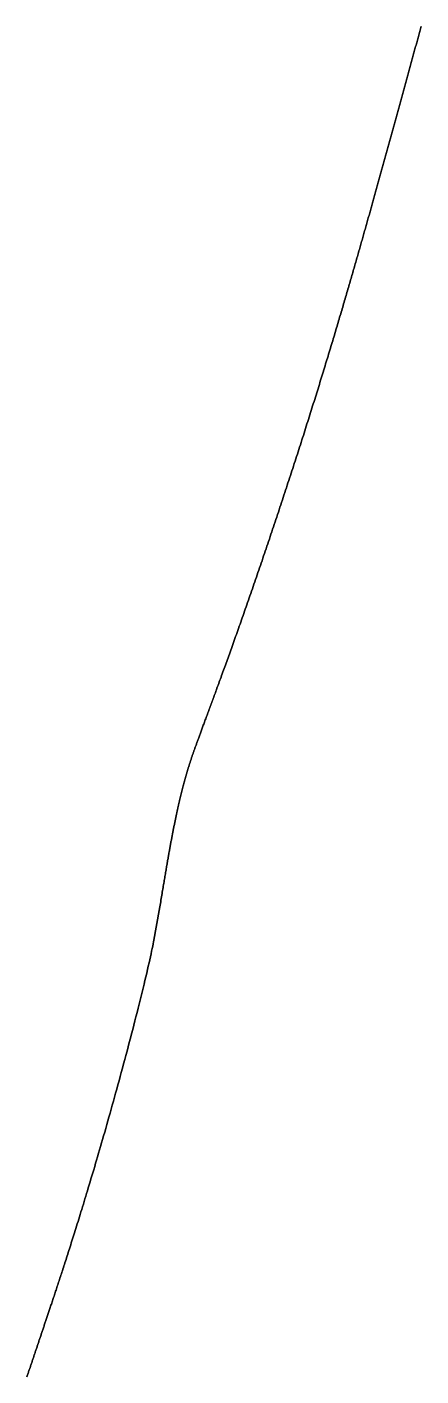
# Model space of a CAD drawing. Header units: inches. Extents: x 130170 to 284068, y 377793 to 804530.
# Drawn here: x 260257 to 260272.4, y 744190.9 to 744243.4 of the extents above; entities that cross this region are included whole.
import ezdxf

# ---------------------------------------------------------------- set-up
doc = ezdxf.new("R2010")
doc.units = ezdxf.units.IN
doc.header["$MEASUREMENT"] = 0
doc.layers.add('muni_il', color=7, linetype='Continuous')

msp = doc.modelspace()

# ---------------------------------------------------------------- linework, layer by layer
at = {"layer": 'muni_il'}
for points in [[(260257.029, 744190.851), (260257.04, 744190.884), (260257.051, 744190.917), (260257.062, 744190.949), (260257.073, 744190.982), (260257.084, 744191.014), (260257.095, 744191.047), (260257.106, 744191.079), (260257.117, 744191.112), (260257.128, 744191.144), (260257.139, 744191.176), (260257.15, 744191.209), (260257.161, 744191.241), (260257.172, 744191.273), (260257.182, 744191.305), (260257.193, 744191.337), (260257.204, 744191.369), (260257.215, 744191.401), (260257.226, 744191.433), (260257.237, 744191.465), (260257.247, 744191.497), (260257.258, 744191.529), (260257.269, 744191.562), (260257.28, 744191.593), (260257.291, 744191.626), (260257.301, 744191.658), (260257.312, 744191.69), (260257.323, 744191.722), (260257.334, 744191.754), (260257.345, 744191.786), (260257.355, 744191.818), (260257.366, 744191.851), (260257.377, 744191.883), (260257.388, 744191.915), (260257.399, 744191.947), (260257.41, 744191.98), (260257.421, 744192.012), (260257.432, 744192.045), (260257.443, 744192.078), (260257.454, 744192.11), (260257.465, 744192.143), (260257.476, 744192.176), (260257.487, 744192.209), (260257.498, 744192.242), (260257.509, 744192.275), (260257.521, 744192.308), (260257.532, 744192.342), (260257.543, 744192.375), (260257.554, 744192.409), (260257.566, 744192.443), (260257.577, 744192.477), (260257.589, 744192.511), (260257.6, 744192.545), (260257.612, 744192.579), (260257.623, 744192.614), (260257.635, 744192.648), (260257.647, 744192.683), (260257.659, 744192.718), (260257.67, 744192.753), (260257.682, 744192.789), (260257.694, 744192.824), (260257.706, 744192.86), (260257.718, 744192.896), (260257.731, 744192.932), (260257.743, 744192.969), (260257.755, 744193.006), (260257.768, 744193.043), (260257.78, 744193.08), (260257.793, 744193.118), (260257.806, 744193.156), (260257.818, 744193.194), (260257.831, 744193.232), (260257.844, 744193.271), (260257.857, 744193.31), (260257.871, 744193.349), (260257.884, 744193.389), (260257.897, 744193.429), (260257.911, 744193.47), (260257.925, 744193.511), (260257.938, 744193.552), (260257.952, 744193.594), (260257.966, 744193.636), (260257.98, 744193.678), (260257.995, 744193.721), (260258.009, 744193.764), (260258.024, 744193.808), (260258.039, 744193.853), (260258.054, 744193.897), (260258.069, 744193.943), (260258.084, 744193.989), (260258.099, 744194.035), (260258.115, 744194.082), (260258.131, 744194.129), (260258.147, 744194.178), (260258.163, 744194.226), (260258.179, 744194.276), (260258.195, 744194.326), (260258.212, 744194.376), (260258.229, 744194.427), (260258.246, 744194.479), (260258.264, 744194.532), (260258.281, 744194.585), (260258.299, 744194.64), (260258.317, 744194.694), (260258.335, 744194.75), (260258.354, 744194.807), (260258.372, 744194.864), (260258.391, 744194.922), (260258.41, 744194.981), (260258.43, 744195.041), (260258.45, 744195.102), (260258.47, 744195.164), (260258.49, 744195.226), (260258.511, 744195.29), (260258.531, 744195.355), (260258.553, 744195.42), (260258.574, 744195.487), (260258.596, 744195.555), (260258.618, 744195.624), (260258.641, 744195.694), (260258.663, 744195.765), (260258.686, 744195.837), (260258.71, 744195.911), (260258.734, 744195.986), (260258.758, 744196.062), (260258.782, 744196.139), (260258.807, 744196.218), (260258.832, 744196.297), (260258.858, 744196.379), (260258.884, 744196.461), (260258.91, 744196.545), (260258.937, 744196.631), (260258.964, 744196.718), (260258.992, 744196.806), (260259.02, 744196.896), (260259.048, 744196.987), (260259.077, 744197.08), (260259.106, 744197.174), (260259.135, 744197.271), (260259.165, 744197.368), (260259.196, 744197.467), (260259.227, 744197.568), (260259.258, 744197.671), (260259.29, 744197.775), (260259.322, 744197.882), (260259.355, 744197.989), (260259.388, 744198.099), (260259.421, 744198.21), (260259.456, 744198.323), (260259.49, 744198.438), (260259.525, 744198.555), (260259.56, 744198.673), (260259.596, 744198.794), (260259.632, 744198.916), (260259.669, 744199.04), (260259.706, 744199.166), (260259.744, 744199.294), (260259.782, 744199.424), (260259.82, 744199.555), (260259.859, 744199.688), (260259.898, 744199.824), (260259.938, 744199.961), (260259.978, 744200.099), (260260.019, 744200.24), (260260.06, 744200.382), (260260.101, 744200.527), (260260.143, 744200.673), (260260.184, 744200.82), (260260.227, 744200.969), (260260.269, 744201.12), (260260.312, 744201.273), (260260.355, 744201.427), (260260.399, 744201.582), (260260.443, 744201.739), (260260.486, 744201.898), (260260.531, 744202.057), (260260.575, 744202.218), (260260.619, 744202.38), (260260.664, 744202.544), (260260.708, 744202.708), (260260.753, 744202.873), (260260.798, 744203.038), (260260.842, 744203.205), (260260.887, 744203.372), (260260.931, 744203.539), (260260.976, 744203.707), (260261.02, 744203.875), (260261.064, 744204.043), (260261.108, 744204.211), (260261.151, 744204.378), (260261.194, 744204.545), (260261.237, 744204.711), (260261.279, 744204.877), (260261.321, 744205.041), (260261.362, 744205.205), (260261.402, 744205.366), (260261.442, 744205.526), (260261.481, 744205.684), (260261.52, 744205.84), (260261.557, 744205.993), (260261.593, 744206.144), (260261.629, 744206.292), (260261.663, 744206.436), (260261.696, 744206.577), (260261.728, 744206.714), (260261.759, 744206.846), (260261.788, 744206.974), (260261.816, 744207.097), (260261.842, 744207.216), (260261.867, 744207.328), (260261.89, 744207.434), (260261.911, 744207.534), (260261.931, 744207.628), (260261.949, 744207.714), (260261.964, 744207.793), (260261.978, 744207.864), (260262.185, 744209.013), (260262.208, 744209.153), (260262.22, 744209.221), (260262.231, 744209.289), (260262.243, 744209.355), (260262.254, 744209.421), (260262.265, 744209.485), (260262.275, 744209.549), (260262.286, 744209.611), (260262.296, 744209.673), (260262.306, 744209.733), (260262.316, 744209.793), (260262.326, 744209.852), (260262.336, 744209.909), (260262.345, 744209.966), (260262.355, 744210.023), (260262.364, 744210.078), (260262.373, 744210.133), (260262.382, 744210.186), (260262.391, 744210.24), (260262.4, 744210.292), (260262.409, 744210.343), (260262.417, 744210.394), (260262.426, 744210.445), (260262.434, 744210.494), (260262.442, 744210.543), (260262.451, 744210.592), (260262.459, 744210.64), (260262.467, 744210.687), (260262.475, 744210.733), (260262.483, 744210.78), (260262.491, 744210.825), (260262.498, 744210.87), (260262.506, 744210.915), (260262.514, 744210.959), (260262.521, 744211.003), (260262.529, 744211.046), (260262.536, 744211.089), (260262.544, 744211.131), (260262.551, 744211.173), (260262.558, 744211.215), (260262.566, 744211.256), (260262.573, 744211.297), (260262.58, 744211.338), (260262.587, 744211.378), (260262.595, 744211.418), (260262.602, 744211.457), (260262.609, 744211.497), (260262.616, 744211.536), (260262.623, 744211.574), (260262.63, 744211.613), (260262.637, 744211.651), (260262.644, 744211.689), (260262.651, 744211.726), (260262.658, 744211.763), (260262.665, 744211.8), (260262.672, 744211.837), (260262.679, 744211.874), (260262.686, 744211.91), (260262.693, 744211.946), (260262.7, 744211.982), (260262.706, 744212.018), (260262.713, 744212.053), (260262.72, 744212.088), (260262.727, 744212.123), (260262.734, 744212.158), (260262.741, 744212.193), (260262.748, 744212.227), (260262.754, 744212.261), (260262.761, 744212.295), (260262.768, 744212.329), (260262.775, 744212.363), (260262.782, 744212.396), (260262.788, 744212.429), (260262.795, 744212.462), (260262.802, 744212.495), (260262.809, 744212.528), (260262.815, 744212.56), (260262.822, 744212.592), (260262.829, 744212.625), (260262.836, 744212.656), (260262.842, 744212.688), (260262.849, 744212.719), (260262.856, 744212.751), (260262.862, 744212.782), (260262.869, 744212.813), (260262.876, 744212.844), (260262.882, 744212.874), (260262.889, 744212.905), (260262.896, 744212.935), (260262.902, 744212.965), (260262.909, 744212.995), (260262.916, 744213.024), (260262.922, 744213.054), (260262.929, 744213.083), (260262.935, 744213.112), (260262.942, 744213.141), (260262.948, 744213.17), (260262.955, 744213.198), (260262.962, 744213.227), (260262.968, 744213.255), (260262.975, 744213.283), (260262.981, 744213.311), (260262.988, 744213.339), (260262.994, 744213.366), (260263.001, 744213.394), (260263.007, 744213.421), (260263.014, 744213.448), (260263.02, 744213.474), (260263.026, 744213.501), (260263.033, 744213.528), (260263.039, 744213.554), (260263.046, 744213.58), (260263.052, 744213.606), (260263.058, 744213.632), (260263.065, 744213.658), (260263.071, 744213.683), (260263.078, 744213.708), (260263.084, 744213.734), (260263.09, 744213.759), (260263.097, 744213.784), (260263.103, 744213.808), (260263.109, 744213.833), (260263.116, 744213.857), (260263.122, 744213.882), (260263.129, 744213.906), (260263.135, 744213.93), (260263.141, 744213.954), (260263.147, 744213.978), (260263.154, 744214.002), (260263.16, 744214.025), (260263.167, 744214.049), (260263.173, 744214.072), (260263.179, 744214.096), (260263.186, 744214.119), (260263.192, 744214.142), (260263.199, 744214.165), (260263.205, 744214.188), (260263.212, 744214.211), (260263.218, 744214.234), (260263.225, 744214.257), (260263.231, 744214.28), (260263.238, 744214.302), (260263.244, 744214.325), (260263.251, 744214.348), (260263.258, 744214.37), (260263.264, 744214.393), (260263.271, 744214.416), (260263.278, 744214.438), (260263.285, 744214.461), (260263.292, 744214.484), (260263.299, 744214.506), (260263.305, 744214.529), (260263.313, 744214.551), (260263.32, 744214.574), (260263.327, 744214.597), (260263.334, 744214.62), (260263.341, 744214.643), (260263.348, 744214.666), (260263.356, 744214.689), (260263.363, 744214.712), (260263.371, 744214.735), (260263.378, 744214.759), (260263.386, 744214.782), (260263.394, 744214.806), (260263.402, 744214.829), (260263.41, 744214.853), (260263.418, 744214.877), (260263.426, 744214.901), (260263.434, 744214.926), (260263.442, 744214.95), (260263.45, 744214.975), (260263.459, 744215), (260263.468, 744215.025), (260263.476, 744215.05), (260263.485, 744215.076), (260263.494, 744215.102), (260263.503, 744215.128), (260263.512, 744215.154), (260263.522, 744215.181), (260263.531, 744215.208), (260263.541, 744215.235), (260263.55, 744215.262), (260263.56, 744215.29), (260263.57, 744215.318), (260263.58, 744215.347), (260263.591, 744215.376), (260263.601, 744215.405), (260263.612, 744215.434), (260263.622, 744215.464), (260263.633, 744215.494), (260263.644, 744215.525), (260263.656, 744215.556), (260263.667, 744215.587), (260263.679, 744215.619), (260263.691, 744215.652), (260263.703, 744215.684), (260263.715, 744215.717), (260263.727, 744215.751), (260263.739, 744215.785), (260263.752, 744215.82), (260263.765, 744215.855), (260263.778, 744215.89), (260263.791, 744215.926), (260263.805, 744215.963), (260263.819, 744216), (260263.832, 744216.038), (260263.847, 744216.076), (260263.861, 744216.115), (260263.875, 744216.154), (260263.89, 744216.194), (260263.905, 744216.234), (260263.92, 744216.275), (260263.936, 744216.317), (260263.951, 744216.359), (260263.967, 744216.401), (260263.983, 744216.445), (260263.999, 744216.489), (260264.016, 744216.533), (260264.032, 744216.578), (260264.049, 744216.624), (260264.066, 744216.671), (260264.084, 744216.718), (260264.102, 744216.765), (260264.12, 744216.814), (260264.138, 744216.863), (260264.156, 744216.912), (260264.175, 744216.963), (260264.193, 744217.014), (260264.213, 744217.066), (260264.232, 744217.118), (260264.251, 744217.171), (260264.271, 744217.225), (260264.291, 744217.279), (260264.311, 744217.334), (260264.332, 744217.39), (260264.353, 744217.446), (260264.374, 744217.504), (260264.395, 744217.561), (260264.416, 744217.62), (260264.438, 744217.679), (260264.46, 744217.739), (260264.482, 744217.8), (260264.505, 744217.861), (260264.527, 744217.923), (260264.55, 744217.986), (260264.573, 744218.049), (260264.596, 744218.113), (260264.62, 744218.178), (260264.644, 744218.243), (260264.668, 744218.31), (260264.692, 744218.376), (260264.717, 744218.444), (260264.741, 744218.512), (260264.766, 744218.581), (260264.791, 744218.651), (260264.816, 744218.721), (260264.842, 744218.792), (260264.868, 744218.863), (260264.894, 744218.935), (260264.92, 744219.008), (260264.946, 744219.082), (260264.973, 744219.156), (260265, 744219.231), (260265.027, 744219.306), (260265.054, 744219.382), (260265.081, 744219.458), (260265.109, 744219.536), (260265.136, 744219.613), (260265.164, 744219.692), (260265.192, 744219.771), (260265.221, 744219.85), (260265.249, 744219.931), (260265.278, 744220.011), (260265.306, 744220.093), (260265.335, 744220.174), (260265.364, 744220.257), (260265.393, 744220.339), (260265.423, 744220.423), (260265.452, 744220.507), (260265.482, 744220.591), (260265.512, 744220.676), (260265.542, 744220.761), (260265.572, 744220.847), (260265.602, 744220.933), (260265.632, 744221.02), (260265.662, 744221.107), (260265.693, 744221.195), (260265.723, 744221.283), (260265.754, 744221.371), (260265.785, 744221.46), (260265.816, 744221.549), (260265.847, 744221.639), (260265.878, 744221.729), (260265.909, 744221.819), (260265.94, 744221.91), (260265.972, 744222.001), (260266.003, 744222.092), (260266.035, 744222.184), (260266.066, 744222.276), (260266.098, 744222.368), (260266.129, 744222.46), (260266.161, 744222.553), (260266.193, 744222.646), (260266.224, 744222.739), (260266.256, 744222.832), (260266.288, 744222.926), (260266.32, 744223.02), (260266.352, 744223.114), (260266.384, 744223.208), (260266.416, 744223.302), (260266.448, 744223.397), (260266.479, 744223.491), (260266.511, 744223.586), (260266.543, 744223.681), (260266.575, 744223.776), (260266.607, 744223.871), (260266.639, 744223.966), (260266.671, 744224.061), (260266.703, 744224.156), (260266.735, 744224.251), (260266.766, 744224.347), (260266.798, 744224.442), (260266.83, 744224.538), (260266.861, 744224.633), (260266.893, 744224.728), (260266.925, 744224.823), (260266.956, 744224.919), (260266.988, 744225.014), (260267.019, 744225.109), (260267.05, 744225.204), (260267.082, 744225.299), (260267.113, 744225.394), (260267.144, 744225.489), (260267.175, 744225.584), (260267.206, 744225.678), (260267.237, 744225.773), (260267.268, 744225.867), (260267.299, 744225.961), (260267.329, 744226.055), (260267.36, 744226.149), (260267.39, 744226.243), (260267.421, 744226.336), (260267.451, 744226.43), (260267.481, 744226.523), (260267.511, 744226.615), (260267.541, 744226.708), (260267.571, 744226.8), (260267.6, 744226.893), (260267.63, 744226.985), (260267.659, 744227.076), (260267.689, 744227.168), (260267.718, 744227.259), (260267.747, 744227.35), (260267.776, 744227.44), (260267.805, 744227.531), (260267.833, 744227.621), (260267.862, 744227.71), (260267.89, 744227.8), (260267.919, 744227.889), (260267.947, 744227.977), (260267.975, 744228.066), (260268.003, 744228.154), (260268.03, 744228.242), (260268.058, 744228.329), (260268.085, 744228.416), (260268.112, 744228.503), (260268.14, 744228.589), (260268.167, 744228.675), (260268.193, 744228.761), (260268.22, 744228.846), (260268.247, 744228.931), (260268.273, 744229.015), (260268.299, 744229.1), (260268.325, 744229.183), (260268.351, 744229.267), (260268.377, 744229.35), (260268.403, 744229.432), (260268.428, 744229.514), (260268.453, 744229.596), (260268.478, 744229.677), (260268.503, 744229.758), (260268.528, 744229.839), (260268.553, 744229.919), (260268.577, 744229.999), (260268.602, 744230.078), (260268.626, 744230.157), (260268.65, 744230.235), (260268.674, 744230.313), (260268.697, 744230.391), (260268.721, 744230.468), (260268.744, 744230.545), (260268.768, 744230.621), (260268.791, 744230.697), (260268.814, 744230.773), (260268.836, 744230.848), (260268.859, 744230.923), (260268.881, 744230.997), (260268.904, 744231.071), (260268.926, 744231.144), (260268.948, 744231.217), (260268.97, 744231.29), (260268.991, 744231.362), (260269.013, 744231.434), (260269.034, 744231.505), (260269.056, 744231.576), (260269.077, 744231.647), (260269.098, 744231.717), (260269.118, 744231.787), (260269.139, 744231.856), (260269.16, 744231.925), (260269.18, 744231.994), (260269.2, 744232.062), (260269.22, 744232.13), (260269.24, 744232.197), (260269.26, 744232.264), (260269.28, 744232.331), (260269.3, 744232.397), (260269.319, 744232.463), (260269.338, 744232.528), (260269.357, 744232.593), (260269.376, 744232.658), (260269.395, 744232.722), (260269.414, 744232.786), (260269.433, 744232.85), (260269.451, 744232.913), (260269.47, 744232.976), (260269.488, 744233.039), (260269.506, 744233.101), (260269.524, 744233.163), (260269.542, 744233.224), (260269.56, 744233.286), (260269.578, 744233.346), (260269.595, 744233.407), (260269.613, 744233.467), (260269.63, 744233.527), (260269.647, 744233.586), (260269.665, 744233.646), (260269.682, 744233.705), (260269.698, 744233.763), (260269.715, 744233.821), (260269.732, 744233.879), (260269.749, 744233.937), (260269.765, 744233.995), (260269.782, 744234.052), (260269.798, 744234.109), (260269.814, 744234.165), (260269.831, 744234.221), (260269.847, 744234.277), (260269.863, 744234.333), (260269.879, 744234.389), (260269.894, 744234.444), (260269.91, 744234.499), (260269.926, 744234.554), (260269.941, 744234.608), (260269.957, 744234.662), (260269.972, 744234.716), (260269.988, 744234.77), (260270.003, 744234.824), (260270.018, 744234.877), (260270.033, 744234.93), (260270.048, 744234.983), (260270.063, 744235.036), (260270.078, 744235.088), (260270.093, 744235.14), (260270.108, 744235.192), (260270.123, 744235.244), (260270.137, 744235.296), (260270.152, 744235.347), (260270.166, 744235.399), (260270.181, 744235.45), (260270.195, 744235.501), (260270.21, 744235.552), (260270.224, 744235.602), (260270.238, 744235.653), (260270.253, 744235.703), (260270.267, 744235.753), (260270.281, 744235.803), (260270.295, 744235.853), (260270.309, 744235.903), (260270.323, 744235.952), (260270.337, 744236.002), (260270.351, 744236.051), (260270.365, 744236.1), (260270.378, 744236.149), (260270.392, 744236.198), (260270.406, 744236.247), (260270.42, 744236.296), (260270.433, 744236.344), (260270.447, 744236.393), (260270.461, 744236.441), (260270.474, 744236.489), (260270.488, 744236.538), (260270.501, 744236.586), (260270.515, 744236.634), (260270.528, 744236.681), (260270.542, 744236.729), (260270.555, 744236.777), (260270.568, 744236.825), (260270.582, 744236.872), (260270.595, 744236.92), (260270.608, 744236.967), (260270.622, 744237.015), (260270.635, 744237.062), (260270.648, 744237.109), (260270.661, 744237.156), (260270.675, 744237.203), (260270.688, 744237.25), (260270.701, 744237.298), (260270.714, 744237.344), (260270.727, 744237.391), (260270.74, 744237.438), (260270.753, 744237.485), (260270.766, 744237.532), (260270.78, 744237.579), (260270.793, 744237.625), (260270.806, 744237.672), (260270.819, 744237.719), (260270.832, 744237.765), (260270.845, 744237.812), (260270.858, 744237.859), (260270.871, 744237.905), (260270.884, 744237.952), (260270.897, 744237.998), (260270.91, 744238.045), (260270.923, 744238.091), (260270.936, 744238.138), (260270.949, 744238.184), (260270.962, 744238.231), (260270.974, 744238.277), (260270.987, 744238.324), (260271, 744238.37), (260271.013, 744238.417), (260271.026, 744238.463), (260271.039, 744238.51), (260271.052, 744238.556), (260271.065, 744238.603), (260271.078, 744238.649), (260271.091, 744238.695), (260271.104, 744238.742), (260271.117, 744238.788), (260271.13, 744238.835), (260271.143, 744238.881), (260271.155, 744238.928), (260271.168, 744238.975), (260271.181, 744239.021), (260271.194, 744239.068), (260271.207, 744239.114), (260271.22, 744239.161), (260271.233, 744239.207), (260271.246, 744239.254), (260271.259, 744239.301), (260271.272, 744239.347), (260271.285, 744239.394), (260271.298, 744239.441), (260271.31, 744239.488), (260271.323, 744239.534), (260271.336, 744239.581), (260271.349, 744239.628), (260271.362, 744239.675), (260271.375, 744239.721), (260271.388, 744239.768), (260271.401, 744239.815), (260271.414, 744239.862), (260271.427, 744239.909), (260271.44, 744239.956), (260271.453, 744240.003), (260271.466, 744240.05), (260271.479, 744240.097), (260271.492, 744240.144), (260271.505, 744240.192), (260271.518, 744240.239), (260271.531, 744240.286), (260271.544, 744240.333), (260271.557, 744240.38), (260271.57, 744240.428), (260271.583, 744240.475), (260271.596, 744240.522), (260271.609, 744240.57), (260271.622, 744240.617), (260271.635, 744240.665), (260271.648, 744240.712), (260271.661, 744240.76), (260271.674, 744240.807), (260271.687, 744240.855), (260271.7, 744240.902), (260271.713, 744240.95), (260271.726, 744240.998), (260271.739, 744241.045), (260271.752, 744241.093), (260271.765, 744241.141), (260271.778, 744241.189), (260271.791, 744241.237), (260271.804, 744241.284), (260271.817, 744241.332), (260271.83, 744241.38), (260271.843, 744241.428), (260271.856, 744241.476), (260271.869, 744241.524), (260271.883, 744241.572), (260271.895, 744241.62), (260271.909, 744241.668), (260271.922, 744241.716), (260271.935, 744241.765), (260271.948, 744241.813), (260271.961, 744241.861), (260271.974, 744241.909), (260271.987, 744241.958), (260272, 744242.006), (260272.013, 744242.054), (260272.026, 744242.103), (260272.039, 744242.151), (260272.052, 744242.2), (260272.066, 744242.248), (260272.079, 744242.297), (260272.092, 744242.345), (260272.105, 744242.394), (260272.118, 744242.442), (260272.131, 744242.491), (260272.144, 744242.539), (260272.157, 744242.588), (260272.17, 744242.637), (260272.183, 744242.685), (260272.197, 744242.734), (260272.21, 744242.783), (260272.223, 744242.832), (260272.236, 744242.88), (260272.249, 744242.929), (260272.262, 744242.978), (260272.275, 744243.027), (260272.288, 744243.076), (260272.301, 744243.125), (260272.314, 744243.174), (260272.327, 744243.223), (260272.341, 744243.272), (260272.354, 744243.321), (260272.367, 744243.37), (260272.38, 744243.419), (260272.393, 744243.468)], [(260272.393, 744243.468), (260272.38, 744243.419), (260272.367, 744243.37), (260272.354, 744243.321), (260272.341, 744243.272), (260272.327, 744243.223), (260272.314, 744243.174), (260272.301, 744243.125), (260272.288, 744243.076), (260272.275, 744243.027), (260272.262, 744242.978), (260272.249, 744242.929), (260272.236, 744242.88), (260272.223, 744242.832), (260272.21, 744242.783), (260272.197, 744242.734), (260272.183, 744242.685), (260272.17, 744242.637), (260272.157, 744242.588), (260272.144, 744242.539), (260272.131, 744242.491), (260272.118, 744242.442), (260272.105, 744242.394), (260272.092, 744242.345), (260272.079, 744242.297), (260272.066, 744242.248), (260272.052, 744242.2), (260272.039, 744242.151), (260272.026, 744242.103), (260272.013, 744242.054), (260272, 744242.006), (260271.987, 744241.958), (260271.974, 744241.909), (260271.961, 744241.861), (260271.948, 744241.813), (260271.935, 744241.765), (260271.922, 744241.716), (260271.909, 744241.668), (260271.895, 744241.62), (260271.883, 744241.572), (260271.869, 744241.524), (260271.856, 744241.476), (260271.843, 744241.428), (260271.83, 744241.38), (260271.817, 744241.332), (260271.804, 744241.284), (260271.791, 744241.237), (260271.778, 744241.189), (260271.765, 744241.141), (260271.752, 744241.093), (260271.739, 744241.045), (260271.726, 744240.998), (260271.713, 744240.95), (260271.7, 744240.902), (260271.687, 744240.855), (260271.674, 744240.807), (260271.661, 744240.76), (260271.648, 744240.712), (260271.635, 744240.665), (260271.622, 744240.617), (260271.609, 744240.57), (260271.596, 744240.522), (260271.583, 744240.475), (260271.57, 744240.428), (260271.557, 744240.38), (260271.544, 744240.333), (260271.531, 744240.286), (260271.518, 744240.239), (260271.505, 744240.192), (260271.492, 744240.144), (260271.479, 744240.097), (260271.466, 744240.05), (260271.453, 744240.003), (260271.44, 744239.956), (260271.427, 744239.909), (260271.414, 744239.862), (260271.401, 744239.815), (260271.388, 744239.768), (260271.375, 744239.721), (260271.362, 744239.675), (260271.349, 744239.628), (260271.336, 744239.581), (260271.323, 744239.534), (260271.31, 744239.488), (260271.298, 744239.441), (260271.285, 744239.394), (260271.272, 744239.347), (260271.259, 744239.301), (260271.246, 744239.254), (260271.233, 744239.207), (260271.22, 744239.161), (260271.207, 744239.114), (260271.194, 744239.068), (260271.181, 744239.021), (260271.168, 744238.975), (260271.155, 744238.928), (260271.143, 744238.881), (260271.13, 744238.835), (260271.117, 744238.788), (260271.104, 744238.742), (260271.091, 744238.695), (260271.078, 744238.649), (260271.065, 744238.603), (260271.052, 744238.556), (260271.039, 744238.51), (260271.026, 744238.463), (260271.013, 744238.417), (260271, 744238.37), (260270.987, 744238.324), (260270.974, 744238.277), (260270.962, 744238.231), (260270.949, 744238.184), (260270.936, 744238.138), (260270.923, 744238.091), (260270.91, 744238.045), (260270.897, 744237.998), (260270.884, 744237.952), (260270.871, 744237.905), (260270.858, 744237.859), (260270.845, 744237.812), (260270.832, 744237.765), (260270.819, 744237.719), (260270.806, 744237.672), (260270.793, 744237.625), (260270.78, 744237.579), (260270.766, 744237.532), (260270.753, 744237.485), (260270.74, 744237.438), (260270.727, 744237.391), (260270.714, 744237.344), (260270.701, 744237.298), (260270.688, 744237.25), (260270.675, 744237.203), (260270.661, 744237.156), (260270.648, 744237.109), (260270.635, 744237.062), (260270.622, 744237.015), (260270.608, 744236.967), (260270.595, 744236.92), (260270.582, 744236.872), (260270.568, 744236.825), (260270.555, 744236.777), (260270.542, 744236.729), (260270.528, 744236.681), (260270.515, 744236.634), (260270.501, 744236.586), (260270.488, 744236.538), (260270.474, 744236.489), (260270.461, 744236.441), (260270.447, 744236.393), (260270.433, 744236.344), (260270.42, 744236.296), (260270.406, 744236.247), (260270.392, 744236.198), (260270.378, 744236.149), (260270.365, 744236.1), (260270.351, 744236.051), (260270.337, 744236.002), (260270.323, 744235.952), (260270.309, 744235.903), (260270.295, 744235.853), (260270.281, 744235.803), (260270.267, 744235.753), (260270.253, 744235.703), (260270.238, 744235.653), (260270.224, 744235.602), (260270.21, 744235.552), (260270.195, 744235.501), (260270.181, 744235.45), (260270.166, 744235.399), (260270.152, 744235.347), (260270.137, 744235.296), (260270.123, 744235.244), (260270.108, 744235.192), (260270.093, 744235.14), (260270.078, 744235.088), (260270.063, 744235.036), (260270.048, 744234.983), (260270.033, 744234.93), (260270.018, 744234.877), (260270.003, 744234.824), (260269.988, 744234.77), (260269.972, 744234.716), (260269.957, 744234.662), (260269.941, 744234.608), (260269.926, 744234.554), (260269.91, 744234.499), (260269.894, 744234.444), (260269.879, 744234.389), (260269.863, 744234.333), (260269.847, 744234.277), (260269.831, 744234.221), (260269.814, 744234.165), (260269.798, 744234.109), (260269.782, 744234.052), (260269.765, 744233.995), (260269.749, 744233.937), (260269.732, 744233.879), (260269.715, 744233.821), (260269.698, 744233.763), (260269.682, 744233.705), (260269.665, 744233.646), (260269.647, 744233.586), (260269.63, 744233.527), (260269.613, 744233.467), (260269.595, 744233.407), (260269.578, 744233.346), (260269.56, 744233.286), (260269.542, 744233.224), (260269.524, 744233.163), (260269.506, 744233.101), (260269.488, 744233.039), (260269.47, 744232.976), (260269.451, 744232.913), (260269.433, 744232.85), (260269.414, 744232.786), (260269.395, 744232.722), (260269.376, 744232.658), (260269.357, 744232.593), (260269.338, 744232.528), (260269.319, 744232.463), (260269.3, 744232.397), (260269.28, 744232.331), (260269.26, 744232.264), (260269.24, 744232.197), (260269.22, 744232.13), (260269.2, 744232.062), (260269.18, 744231.994), (260269.16, 744231.925), (260269.139, 744231.856), (260269.118, 744231.787), (260269.098, 744231.717), (260269.077, 744231.647), (260269.056, 744231.576), (260269.034, 744231.505), (260269.013, 744231.434), (260268.991, 744231.362), (260268.97, 744231.29), (260268.948, 744231.217), (260268.926, 744231.144), (260268.904, 744231.071), (260268.881, 744230.997), (260268.859, 744230.923), (260268.836, 744230.848), (260268.814, 744230.773), (260268.791, 744230.697), (260268.768, 744230.621), (260268.744, 744230.545), (260268.721, 744230.468), (260268.697, 744230.391), (260268.674, 744230.313), (260268.65, 744230.235), (260268.626, 744230.157), (260268.602, 744230.078), (260268.577, 744229.999), (260268.553, 744229.919), (260268.528, 744229.839), (260268.503, 744229.758), (260268.478, 744229.677), (260268.453, 744229.596), (260268.428, 744229.514), (260268.403, 744229.432), (260268.377, 744229.35), (260268.351, 744229.267), (260268.325, 744229.183), (260268.299, 744229.1), (260268.273, 744229.015), (260268.247, 744228.931), (260268.22, 744228.846), (260268.193, 744228.761), (260268.167, 744228.675), (260268.14, 744228.589), (260268.112, 744228.503), (260268.085, 744228.416), (260268.058, 744228.329), (260268.03, 744228.242), (260268.003, 744228.154), (260267.975, 744228.066), (260267.947, 744227.977), (260267.919, 744227.889), (260267.89, 744227.8), (260267.862, 744227.71), (260267.833, 744227.621), (260267.805, 744227.531), (260267.776, 744227.44), (260267.747, 744227.35), (260267.718, 744227.259), (260267.689, 744227.168), (260267.659, 744227.076), (260267.63, 744226.985), (260267.6, 744226.893), (260267.571, 744226.8), (260267.541, 744226.708), (260267.511, 744226.615), (260267.481, 744226.523), (260267.451, 744226.43), (260267.421, 744226.336), (260267.39, 744226.243), (260267.36, 744226.149), (260267.329, 744226.055), (260267.299, 744225.961), (260267.268, 744225.867), (260267.237, 744225.773), (260267.206, 744225.678), (260267.175, 744225.584), (260267.144, 744225.489), (260267.113, 744225.394), (260267.082, 744225.299), (260267.05, 744225.204), (260267.019, 744225.109), (260266.988, 744225.014), (260266.956, 744224.919), (260266.925, 744224.823), (260266.893, 744224.728), (260266.861, 744224.633), (260266.83, 744224.538), (260266.798, 744224.442), (260266.766, 744224.347), (260266.735, 744224.251), (260266.703, 744224.156), (260266.671, 744224.061), (260266.639, 744223.966), (260266.607, 744223.871), (260266.575, 744223.776), (260266.543, 744223.681), (260266.511, 744223.586), (260266.479, 744223.491), (260266.448, 744223.397), (260266.416, 744223.302), (260266.384, 744223.208), (260266.352, 744223.114), (260266.32, 744223.02), (260266.288, 744222.926), (260266.256, 744222.832), (260266.224, 744222.739), (260266.193, 744222.646), (260266.161, 744222.553), (260266.129, 744222.46), (260266.098, 744222.368), (260266.066, 744222.276), (260266.035, 744222.184), (260266.003, 744222.092), (260265.972, 744222.001), (260265.94, 744221.91), (260265.909, 744221.819), (260265.878, 744221.729), (260265.847, 744221.639), (260265.816, 744221.549), (260265.785, 744221.46), (260265.754, 744221.371), (260265.723, 744221.283), (260265.693, 744221.195), (260265.662, 744221.107), (260265.632, 744221.02), (260265.602, 744220.933), (260265.572, 744220.847), (260265.542, 744220.761), (260265.512, 744220.676), (260265.482, 744220.591), (260265.452, 744220.507), (260265.423, 744220.423), (260265.393, 744220.339), (260265.364, 744220.257), (260265.335, 744220.174), (260265.306, 744220.093), (260265.278, 744220.011), (260265.249, 744219.931), (260265.221, 744219.85), (260265.192, 744219.771), (260265.164, 744219.692), (260265.136, 744219.613), (260265.109, 744219.536), (260265.081, 744219.458), (260265.054, 744219.382), (260265.027, 744219.306), (260265, 744219.231), (260264.973, 744219.156), (260264.946, 744219.082), (260264.92, 744219.008), (260264.894, 744218.935), (260264.868, 744218.863), (260264.842, 744218.792), (260264.816, 744218.721), (260264.791, 744218.651), (260264.766, 744218.581), (260264.741, 744218.512), (260264.717, 744218.444), (260264.692, 744218.376), (260264.668, 744218.31), (260264.644, 744218.243), (260264.62, 744218.178), (260264.596, 744218.113), (260264.573, 744218.049), (260264.55, 744217.986), (260264.527, 744217.923), (260264.505, 744217.861), (260264.482, 744217.8), (260264.46, 744217.739), (260264.438, 744217.679), (260264.416, 744217.62), (260264.395, 744217.561), (260264.374, 744217.504), (260264.353, 744217.446), (260264.332, 744217.39), (260264.311, 744217.334), (260264.291, 744217.279), (260264.271, 744217.225), (260264.251, 744217.171), (260264.232, 744217.118), (260264.213, 744217.066), (260264.193, 744217.014), (260264.175, 744216.963), (260264.156, 744216.912), (260264.138, 744216.863), (260264.12, 744216.814), (260264.102, 744216.765), (260264.084, 744216.718), (260264.066, 744216.671), (260264.049, 744216.624), (260264.032, 744216.578), (260264.016, 744216.533), (260263.999, 744216.489), (260263.983, 744216.445), (260263.967, 744216.401), (260263.951, 744216.359), (260263.936, 744216.317), (260263.92, 744216.275), (260263.905, 744216.234), (260263.89, 744216.194), (260263.875, 744216.154), (260263.861, 744216.115), (260263.847, 744216.076), (260263.832, 744216.038), (260263.819, 744216), (260263.805, 744215.963), (260263.791, 744215.926), (260263.778, 744215.89), (260263.765, 744215.855), (260263.752, 744215.82), (260263.739, 744215.785), (260263.727, 744215.751), (260263.715, 744215.717), (260263.703, 744215.684), (260263.691, 744215.652), (260263.679, 744215.619), (260263.667, 744215.587), (260263.656, 744215.556), (260263.644, 744215.525), (260263.633, 744215.494), (260263.622, 744215.464), (260263.612, 744215.434), (260263.601, 744215.405), (260263.591, 744215.376), (260263.58, 744215.347), (260263.57, 744215.318), (260263.56, 744215.29), (260263.55, 744215.262), (260263.541, 744215.235), (260263.531, 744215.208), (260263.522, 744215.181), (260263.512, 744215.154), (260263.503, 744215.128), (260263.494, 744215.102), (260263.485, 744215.076), (260263.476, 744215.05), (260263.468, 744215.025), (260263.459, 744215), (260263.45, 744214.975), (260263.442, 744214.95), (260263.434, 744214.926), (260263.426, 744214.901), (260263.418, 744214.877), (260263.41, 744214.853), (260263.402, 744214.829), (260263.394, 744214.806), (260263.386, 744214.782), (260263.378, 744214.759), (260263.371, 744214.735), (260263.363, 744214.712), (260263.356, 744214.689), (260263.348, 744214.666), (260263.341, 744214.643), (260263.334, 744214.62), (260263.327, 744214.597), (260263.32, 744214.574), (260263.313, 744214.551), (260263.305, 744214.529), (260263.299, 744214.506), (260263.292, 744214.484), (260263.285, 744214.461), (260263.278, 744214.438), (260263.271, 744214.416), (260263.264, 744214.393), (260263.258, 744214.37), (260263.251, 744214.348), (260263.244, 744214.325), (260263.238, 744214.302), (260263.231, 744214.28), (260263.225, 744214.257), (260263.218, 744214.234), (260263.212, 744214.211), (260263.205, 744214.188), (260263.199, 744214.165), (260263.192, 744214.142), (260263.186, 744214.119), (260263.179, 744214.096), (260263.173, 744214.072), (260263.167, 744214.049), (260263.16, 744214.025), (260263.154, 744214.002), (260263.147, 744213.978), (260263.141, 744213.954), (260263.135, 744213.93), (260263.129, 744213.906), (260263.122, 744213.882), (260263.116, 744213.857), (260263.109, 744213.833), (260263.103, 744213.808), (260263.097, 744213.784), (260263.09, 744213.759), (260263.084, 744213.734), (260263.078, 744213.708), (260263.071, 744213.683), (260263.065, 744213.658), (260263.058, 744213.632), (260263.052, 744213.606), (260263.046, 744213.58), (260263.039, 744213.554), (260263.033, 744213.528), (260263.026, 744213.501), (260263.02, 744213.474), (260263.014, 744213.448), (260263.007, 744213.421), (260263.001, 744213.394), (260262.994, 744213.366), (260262.988, 744213.339), (260262.981, 744213.311), (260262.975, 744213.283), (260262.968, 744213.255), (260262.962, 744213.227), (260262.955, 744213.198), (260262.948, 744213.17), (260262.942, 744213.141), (260262.935, 744213.112), (260262.929, 744213.083), (260262.922, 744213.054), (260262.916, 744213.024), (260262.909, 744212.995), (260262.902, 744212.965), (260262.896, 744212.935), (260262.889, 744212.905), (260262.882, 744212.874), (260262.876, 744212.844), (260262.869, 744212.813), (260262.862, 744212.782), (260262.856, 744212.751), (260262.849, 744212.719), (260262.842, 744212.688), (260262.836, 744212.656), (260262.829, 744212.625), (260262.822, 744212.592), (260262.815, 744212.56), (260262.809, 744212.528), (260262.802, 744212.495), (260262.795, 744212.462), (260262.788, 744212.429), (260262.782, 744212.396), (260262.775, 744212.363), (260262.768, 744212.329), (260262.761, 744212.295), (260262.754, 744212.261), (260262.748, 744212.227), (260262.741, 744212.193), (260262.734, 744212.158), (260262.727, 744212.123), (260262.72, 744212.088), (260262.713, 744212.053), (260262.706, 744212.018), (260262.7, 744211.982), (260262.693, 744211.946), (260262.686, 744211.91), (260262.679, 744211.874), (260262.672, 744211.837), (260262.665, 744211.8), (260262.658, 744211.763), (260262.651, 744211.726), (260262.644, 744211.689), (260262.637, 744211.651), (260262.63, 744211.613), (260262.623, 744211.574), (260262.616, 744211.536), (260262.609, 744211.497), (260262.602, 744211.457), (260262.595, 744211.418), (260262.587, 744211.378), (260262.58, 744211.338), (260262.573, 744211.297), (260262.566, 744211.256), (260262.558, 744211.215), (260262.551, 744211.173), (260262.544, 744211.131), (260262.536, 744211.089), (260262.529, 744211.046), (260262.521, 744211.003), (260262.514, 744210.959), (260262.506, 744210.915), (260262.498, 744210.87), (260262.491, 744210.825), (260262.483, 744210.78), (260262.475, 744210.733), (260262.467, 744210.687), (260262.459, 744210.64), (260262.451, 744210.592), (260262.442, 744210.543), (260262.434, 744210.494), (260262.426, 744210.445), (260262.417, 744210.394), (260262.409, 744210.343), (260262.4, 744210.292), (260262.391, 744210.24), (260262.382, 744210.186), (260262.373, 744210.133), (260262.364, 744210.078), (260262.355, 744210.023), (260262.345, 744209.966), (260262.336, 744209.909), (260262.326, 744209.852), (260262.316, 744209.793), (260262.306, 744209.733), (260262.296, 744209.673), (260262.286, 744209.611), (260262.275, 744209.549), (260262.265, 744209.485), (260262.254, 744209.421), (260262.243, 744209.355), (260262.231, 744209.289), (260262.22, 744209.221), (260262.208, 744209.153), (260262.185, 744209.013), (260261.978, 744207.864), (260261.964, 744207.793), (260261.949, 744207.714), (260261.931, 744207.628), (260261.911, 744207.534), (260261.89, 744207.434), (260261.867, 744207.328), (260261.842, 744207.216), (260261.816, 744207.097), (260261.788, 744206.974), (260261.759, 744206.846), (260261.728, 744206.714), (260261.696, 744206.577), (260261.663, 744206.436), (260261.629, 744206.292), (260261.593, 744206.144), (260261.557, 744205.993), (260261.52, 744205.84), (260261.481, 744205.684), (260261.442, 744205.526), (260261.402, 744205.366), (260261.362, 744205.205), (260261.321, 744205.041), (260261.279, 744204.877), (260261.237, 744204.711), (260261.194, 744204.545), (260261.151, 744204.378), (260261.108, 744204.211), (260261.064, 744204.043), (260261.02, 744203.875), (260260.976, 744203.707), (260260.931, 744203.539), (260260.887, 744203.372), (260260.842, 744203.205), (260260.798, 744203.038), (260260.753, 744202.873), (260260.708, 744202.708), (260260.664, 744202.544), (260260.619, 744202.38), (260260.575, 744202.218), (260260.531, 744202.057), (260260.486, 744201.898), (260260.443, 744201.739), (260260.399, 744201.582), (260260.355, 744201.427), (260260.312, 744201.273), (260260.269, 744201.12), (260260.227, 744200.969), (260260.184, 744200.82), (260260.143, 744200.673), (260260.101, 744200.527), (260260.06, 744200.382), (260260.019, 744200.24), (260259.978, 744200.099), (260259.938, 744199.961), (260259.898, 744199.824), (260259.859, 744199.688), (260259.82, 744199.555), (260259.782, 744199.424), (260259.744, 744199.294), (260259.706, 744199.166), (260259.669, 744199.04), (260259.632, 744198.916), (260259.596, 744198.794), (260259.56, 744198.673), (260259.525, 744198.555), (260259.49, 744198.438), (260259.456, 744198.323), (260259.421, 744198.21), (260259.388, 744198.099), (260259.355, 744197.989), (260259.322, 744197.882), (260259.29, 744197.775), (260259.258, 744197.671), (260259.227, 744197.568), (260259.196, 744197.467), (260259.165, 744197.368), (260259.135, 744197.271), (260259.106, 744197.174), (260259.077, 744197.08), (260259.048, 744196.987), (260259.02, 744196.896), (260258.992, 744196.806), (260258.964, 744196.718), (260258.937, 744196.631), (260258.91, 744196.545), (260258.884, 744196.461), (260258.858, 744196.379), (260258.832, 744196.297), (260258.807, 744196.218), (260258.782, 744196.139), (260258.758, 744196.062), (260258.734, 744195.986), (260258.71, 744195.911), (260258.686, 744195.837), (260258.663, 744195.765), (260258.641, 744195.694), (260258.618, 744195.624), (260258.596, 744195.555), (260258.574, 744195.487), (260258.553, 744195.42), (260258.531, 744195.355), (260258.511, 744195.29), (260258.49, 744195.226), (260258.47, 744195.164), (260258.45, 744195.102), (260258.43, 744195.041), (260258.41, 744194.981), (260258.391, 744194.922), (260258.372, 744194.864), (260258.354, 744194.807), (260258.335, 744194.75), (260258.317, 744194.694), (260258.299, 744194.64), (260258.281, 744194.585), (260258.264, 744194.532), (260258.246, 744194.479), (260258.229, 744194.427), (260258.212, 744194.376), (260258.195, 744194.326), (260258.179, 744194.276), (260258.163, 744194.226), (260258.147, 744194.178), (260258.131, 744194.129), (260258.115, 744194.082), (260258.099, 744194.035), (260258.084, 744193.989), (260258.069, 744193.943), (260258.054, 744193.897), (260258.039, 744193.853), (260258.024, 744193.808), (260258.009, 744193.764), (260257.995, 744193.721), (260257.98, 744193.678), (260257.966, 744193.636), (260257.952, 744193.594), (260257.938, 744193.552), (260257.925, 744193.511), (260257.911, 744193.47), (260257.897, 744193.429), (260257.884, 744193.389), (260257.871, 744193.349), (260257.857, 744193.31), (260257.844, 744193.271), (260257.831, 744193.232), (260257.818, 744193.194), (260257.806, 744193.156), (260257.793, 744193.118), (260257.78, 744193.08), (260257.768, 744193.043), (260257.755, 744193.006), (260257.743, 744192.969), (260257.731, 744192.932), (260257.718, 744192.896), (260257.706, 744192.86), (260257.694, 744192.824), (260257.682, 744192.789), (260257.67, 744192.753), (260257.659, 744192.718), (260257.647, 744192.683), (260257.635, 744192.648), (260257.623, 744192.614), (260257.612, 744192.579), (260257.6, 744192.545), (260257.589, 744192.511), (260257.577, 744192.477), (260257.566, 744192.443), (260257.554, 744192.409), (260257.543, 744192.375), (260257.532, 744192.342), (260257.521, 744192.308), (260257.509, 744192.275), (260257.498, 744192.242), (260257.487, 744192.209), (260257.476, 744192.176), (260257.465, 744192.143), (260257.454, 744192.11), (260257.443, 744192.078), (260257.432, 744192.045), (260257.421, 744192.012), (260257.41, 744191.98), (260257.399, 744191.947), (260257.388, 744191.915), (260257.377, 744191.883), (260257.366, 744191.851), (260257.355, 744191.818), (260257.345, 744191.786), (260257.334, 744191.754), (260257.323, 744191.722), (260257.312, 744191.69), (260257.301, 744191.658), (260257.291, 744191.626), (260257.28, 744191.593), (260257.269, 744191.562), (260257.258, 744191.529), (260257.247, 744191.497), (260257.237, 744191.465), (260257.226, 744191.433), (260257.215, 744191.401), (260257.204, 744191.369), (260257.193, 744191.337), (260257.182, 744191.305), (260257.172, 744191.273), (260257.161, 744191.241), (260257.15, 744191.209), (260257.139, 744191.176), (260257.128, 744191.144), (260257.117, 744191.112), (260257.106, 744191.079), (260257.095, 744191.047), (260257.084, 744191.014), (260257.073, 744190.982), (260257.062, 744190.949), (260257.051, 744190.917), (260257.04, 744190.884), (260257.029, 744190.851)]]:
    msp.add_lwpolyline(points, dxfattribs=at)

doc.saveas('drawing.dxf')
